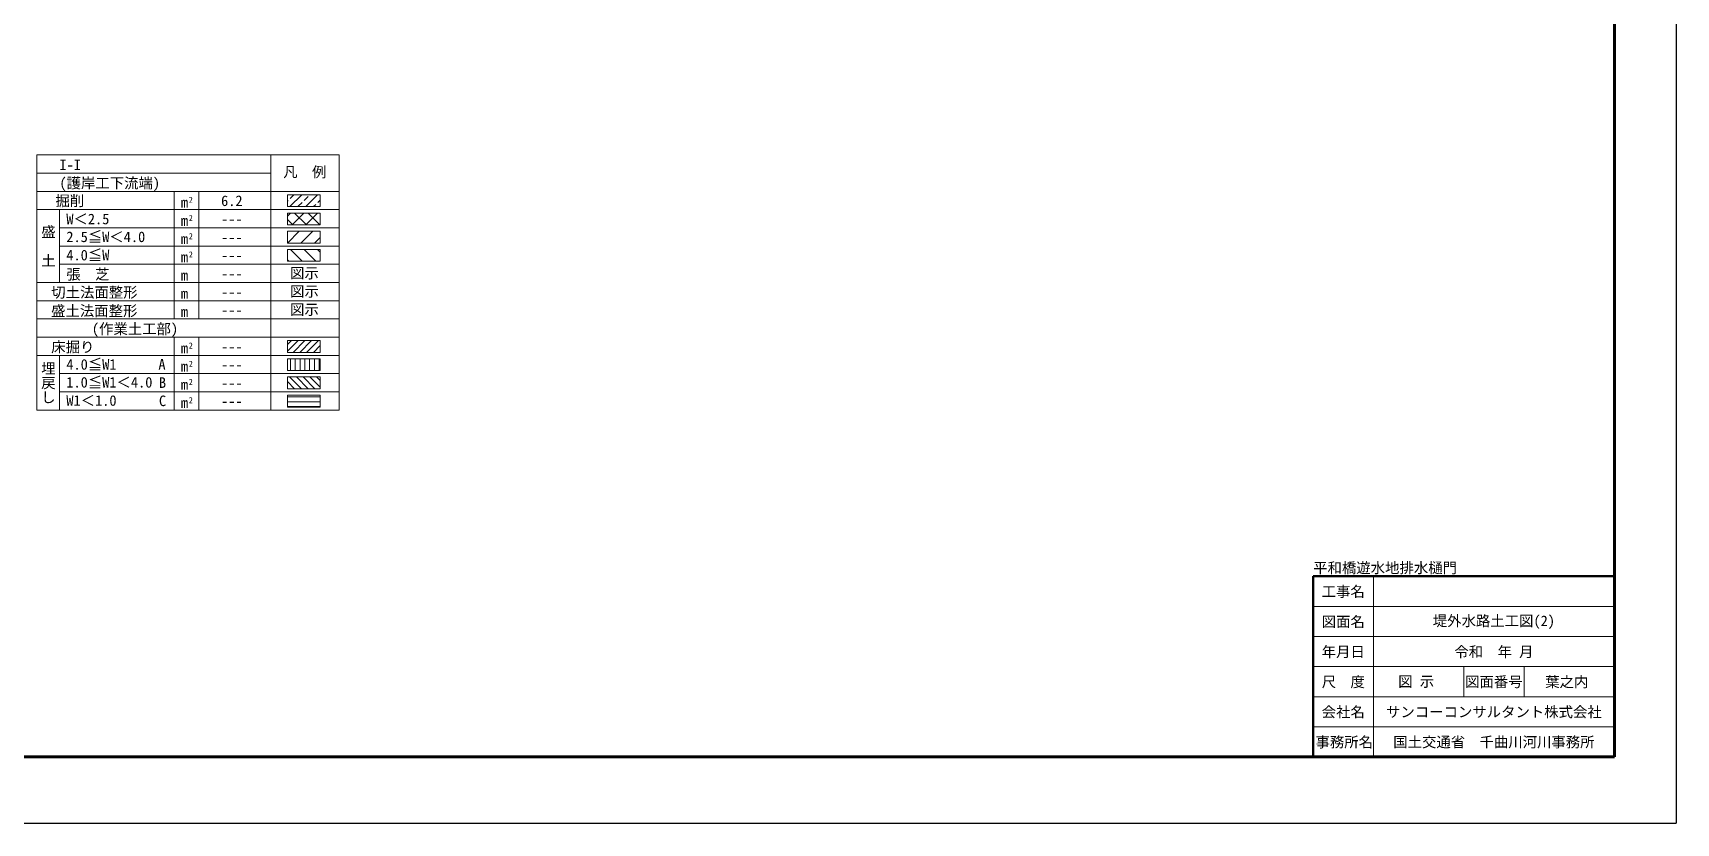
# Model space of a CAD drawing. Header units: millimetres. Extents: x -24094 to 84100, y -59400 to 59400.
# Drawn here: x 29546 to 84100, y -59400 to -33147 of the extents above; entities that cross this region are included whole.
import ezdxf
from ezdxf.enums import TextEntityAlignment as Align

# ---------------------------------------------------------------- set-up
doc = ezdxf.new("R2010")
doc.units = ezdxf.units.MM
doc.header["$LTSCALE"] = 100
for name, color, linetype, lineweight in [('D-BMK-HTXT', 7, 'Continuous', 13), ('D-MTR-LINE', 7, 'Continuous', 13), ('D-MTR-TXT', 7, 'Continuous', 13), ('D-TTL', 2, 'Continuous', 140), ('D-TTL-FRAM', 2, 'Continuous', 50), ('D-TTL-LINE', 7, 'Continuous', 13), ('D-TTL-TXT', 7, 'Continuous', 13), ('切土法面整形', 4, 'Continuous', 13), ('埋A', 6, 'Continuous', 13), ('埋B', 6, 'Continuous', 13), ('埋C', 6, 'Continuous', 13), ('床堀', 3, 'Continuous', 13), ('張芝', 3, 'Continuous', 13), ('掘削', 4, 'Continuous', 13), ('盛土(2.5≦W＜4.0)', 5, 'Continuous', 13), ('盛土(4.0≦W)', 5, 'Continuous', 13), ('盛土(W＜2.5)', 5, 'Continuous', 13), ('盛土法面整形', 1, 'Continuous', 13)]:
    doc.layers.add(name, color=color, linetype=linetype, lineweight=lineweight)
doc.styles.add('@ＭＳ ゴシック', font='@MS Gothic.ttf')
doc.styles.add('MS ゴシック', font='MS Gothic.ttf')
doc.styles.add('ＭＳ ゴシック', font='MS Gothic.ttf')

# ---------------------------------------------------------------- blocks, each defined once
blk = doc.blocks.new('数量表')
at = {"layer": '埋A'}
h = blk.add_hatch(dxfattribs=at)
h.set_pattern_fill('ANSI31', color=256, scale=50, angle=45)
h.paths.add_polyline_path([(8319, -6769), (9409, -6769), (9409, -7161), (8319, -7161)])
at = {"layer": '埋B'}
h = blk.add_hatch(dxfattribs=at)
h.set_pattern_fill('ANSI31', color=256, scale=50, angle=90)
h.paths.add_polyline_path([(8319, -7374), (9409, -7374), (9409, -7767), (8319, -7767)])
at = {"layer": '埋C'}
h = blk.add_hatch(dxfattribs=at)
h.set_pattern_fill('ANSI31', color=256, scale=50, angle=135)
h.paths.add_polyline_path([(8319, -7979), (9409, -7979), (9409, -8372), (8319, -8372)])
at = {"layer": '床堀'}
h = blk.add_hatch(dxfattribs=at)
h.set_pattern_fill('ANSI31', color=3, scale=50)
h.paths.add_polyline_path([(8319, -6164), (9409, -6164), (9409, -6556), (8319, -6556)])
at = {"layer": '掘削'}
h = blk.add_hatch(dxfattribs=at)
h.set_pattern_fill('ANSI33', color=256, scale=100)
h.set_pattern_definition([(44.998363, (-420407.26, 1166788.6), (-261.92414, 261.90917), []), (44.998363, (-420145.34, 1166788.6), (-261.92414, 261.90917), [185.20304, -92.60152])])
h.paths.add_polyline_path([(8320, -1323), (9410, -1323), (9410, -1715), (8320, -1715)])
at = {"layer": '盛土(2.5≦W＜4.0)'}
h = blk.add_hatch(dxfattribs=at)
h.set_pattern_fill('ANSI31', color=256, scale=100)
h.paths.add_polyline_path([(8320, -2533), (9410, -2533), (9410, -2926), (8320, -2926)])
at = {"layer": '盛土(4.0≦W)'}
h = blk.add_hatch(dxfattribs=at)
h.set_pattern_fill('ANSI31', color=256, scale=100, angle=90)
h.paths.add_polyline_path([(8320, -3138), (9410, -3138), (9410, -3531), (8320, -3531)])
at = {"layer": '盛土(W＜2.5)'}
h = blk.add_hatch(dxfattribs=at)
h.set_pattern_fill('ANSI37', color=256, scale=100)
h.paths.add_polyline_path([(8320, -1928), (9410, -1928), (9410, -2320), (8320, -2320)])
at = {"layer": 'D-MTR-LINE'}
for p, q in [((0, 0), (7770, 0)), ((0, 0), (7770, 0)), ((0, -7867), (0, 0)), ((7770, -8472), (7770, 0)), ((10035, 0), (7770, 0)), ((10035, 0), (10035, -7867)), ((0, -605), (7770, -605)), ((0, -1210), (7770, -1210)), ((4565, -5446), (4565, -1210)), ((4565, -5446), (4565, -1210)), ((5379, -5446), (5379, -1210)), ((10035, -1210), (7770, -1210)), ((0, -1815), (7770, -1815)), ((10035, -1815), (7770, -1815)), ((750, -2420), (7770, -2420)), ((10035, -2420), (7770, -2420)), ((750, -3026), (7770, -3026)), ((10035, -3026), (7770, -3026)), ((750, -3631), (7770, -3631)), ((10035, -3631), (7770, -3631)), ((0, -4236), (7770, -4236)), ((10035, -4236), (7770, -4236)), ((0, -4841), (7770, -4841)), ((10035, -4841), (7770, -4841)), ((0, -5446), (7770, -5446)), ((10035, -5446), (7770, -5446)), ((0, -6051), (7770, -6051)), ((4565, -6656), (4565, -6051)), ((4565, -7867), (4565, -6051)), ((4565, -8472), (4565, -6051)), ((5379, -6656), (5379, -6051)), ((5379, -7867), (5379, -6051)), ((5379, -8472), (5379, -6051)), ((10035, -6051), (7770, -6051)), ((0, -6656), (7770, -6656)), ((10035, -6656), (7770, -6656)), ((750, -7261), (7769, -7261)), ((10035, -7261), (7770, -7261)), ((750, -7867), (7769, -7867)), ((10035, -7867), (7770, -7867)), ((0, -8472), (7769, -8472))]:
    blk.add_line(p, q, dxfattribs=at)
at = {"layer": 'D-MTR-LINE', "flags": 128}
for points in [[(10035, -6051), (10035, -8472)], [(10035, -7261), (7769, -7261)], [(10035, -7867), (7769, -7867)], [(10035, -8472), (7769, -8472)]]:
    blk.add_lwpolyline(points, dxfattribs=at)
at = {"layer": 'D-MTR-TXT', "ltscale": 0.01}
for p, q in [((750, -4236), (750, -1815)), ((0, -8472), (0, -6051)), ((750, -8472), (750, -6656))]:
    blk.add_line(p, q, dxfattribs=at)
at = {"layer": '埋A'}
blk.add_lwpolyline([(8319, -6769), (9409, -6769), (9409, -7161), (8319, -7161)], close=True, dxfattribs=at)
at = {"layer": '埋B'}
blk.add_lwpolyline([(8319, -7374), (9409, -7374), (9409, -7767), (8319, -7767)], close=True, dxfattribs=at)
at = {"layer": '埋C'}
blk.add_lwpolyline([(8319, -7979), (9409, -7979), (9409, -8372), (8319, -8372)], close=True, dxfattribs=at)
at = {"layer": '床堀', "color": 3}
blk.add_lwpolyline([(8319, -6164), (9409, -6164), (9409, -6556), (8319, -6556)], close=True, dxfattribs=at)
at = {"layer": '掘削'}
for p, q in [((8320, -1323), (9410, -1323)), ((8320, -1715), (8320, -1323)), ((9410, -1323), (9410, -1715)), ((9410, -1715), (8320, -1715))]:
    blk.add_line(p, q, dxfattribs=at)
at = {"layer": '盛土(2.5≦W＜4.0)'}
for p, q in [((8320, -2533), (9410, -2533)), ((8320, -2926), (8320, -2533)), ((9410, -2533), (9410, -2926)), ((9410, -2926), (8320, -2926))]:
    blk.add_line(p, q, dxfattribs=at)
at = {"layer": '盛土(4.0≦W)'}
for p, q in [((8320, -3138), (9410, -3138)), ((8320, -3531), (8320, -3138)), ((9410, -3138), (9410, -3531)), ((9410, -3531), (8320, -3531))]:
    blk.add_line(p, q, dxfattribs=at)
at = {"layer": '盛土(W＜2.5)'}
for p, q in [((8320, -1928), (9410, -1928)), ((8320, -2320), (8320, -1928)), ((9410, -1928), (9410, -2320)), ((9410, -2320), (8320, -2320))]:
    blk.add_line(p, q, dxfattribs=at)
at = {"layer": 'D-MTR-TXT', "ltscale": 0.01, "style": 'ＭＳ ゴシック'}
for s, height, p in [('凡\u3000例', 350, (8182, -737)), ('掘削', 350, (618, -1695)), (' m', 350, (4546, -1749)), ('2', 200, (5046, -1588)), (' W＜2.5', 350, (742, -2300)), (' m', 350, (4546, -2354)), ('2', 200, (5046, -2193)), (' 2.5≦W＜4.0', 350, (742, -2893)), (' m', 350, (4546, -2959)), ('2', 200, (5046, -2798)), (' 4.0≦W', 350, (742, -3500)), ('2', 200, (5046, -3403)), (' 張  芝', 350, (742, -4138)), (' m', 350, (4546, -3564)), ('\u3000切土法面整形', 350, (3, -4737)), (' m', 350, (4546, -4170)), (' m', 350, (4546, -4775)), ('\u3000盛土法面整形', 350, (-3, -5350)), (' m', 350, (4546, -5380)), ('(作業土工部)', 350, (1828, -5949)), ('\u3000床掘り', 350, (3, -6552)), (' m', 350, (4546, -6590)), ('2', 200, (5046, -6429)), (' 4.0≦W1', 350, (742, -7131)), ('A', 350, (4037, -7131)), (' m', 350, (4546, -7195)), ('2', 200, (5046, -7034)), (' 1.0≦W1＜4.0', 350, (742, -7725)), ('B', 350, (4055, -7736)), (' m', 350, (4546, -7800)), ('2', 200, (5046, -7639)), (' W1＜1.0', 350, (742, -8331)), ('C', 350, (4055, -8341)), (' m', 350, (4546, -8405)), ('2', 200, (5046, -8244))]:
    blk.add_text(s, height=height, dxfattribs=at).set_placement(p)
at = {"layer": 'D-MTR-TXT', "ltscale": 0.01, "style": '@ＭＳ ゴシック'}
for s, p in [('盛  土', (379, -3026)), ('埋戻し', (379, -7564))]:
    blk.add_text(s, height=350, rotation=270, dxfattribs=at).set_placement(p, align=Align.MIDDLE_CENTER)
at = {"layer": '切土法面整形', "ltscale": 0.01, "style": 'ＭＳ ゴシック'}
blk.add_text('図示', height=350, dxfattribs=at).set_placement((9363, -4704), align=Align.RIGHT)
at = {"layer": '張芝', "ltscale": 0.01, "style": 'ＭＳ ゴシック'}
blk.add_text('図示', height=350, dxfattribs=at).set_placement((9363, -4099), align=Align.RIGHT)
at = {"layer": '盛土法面整形', "ltscale": 0.01, "style": 'ＭＳ ゴシック'}
blk.add_text('図示', height=350, dxfattribs=at).set_placement((9363, -5309), align=Align.RIGHT)

msp = doc.modelspace()

# ---------------------------------------------------------------- linework, layer by layer
at = {"layer": 'D-TTL'}
for p in [(82050, -2200), (2050, -57200)]:
    msp.add_line(p, (82050, -57200), dxfattribs=at)
at = {"layer": 'D-TTL-FRAM'}
for p, q in [((72050, -57200), (72050, -51200)), ((72050, -51200), (82050, -51200))]:
    msp.add_line(p, q, dxfattribs=at)
at = {"layer": 'D-TTL-LINE'}
for p, q in [((74050, -57200), (74050, -51200)), ((72050, -52200), (82050, -52200)), ((72050, -53200), (82050, -53200)), ((72050, -54200), (82050, -54200)), ((77050, -55200), (77050, -54200)), ((79050, -55200), (79050, -54200)), ((72050, -55200), (82050, -55200)), ((72050, -56200), (82050, -56200))]:
    msp.add_line(p, q, dxfattribs=at)
at = {"layer": 'Defpoints', "color": 1}
for p in [(84100, 0), (0, -59400)]:
    msp.add_line(p, (84100, -59400), dxfattribs=at)

# ---------------------------------------------------------------- block references
at = {"layer": 'D-MTR-LINE'}
msp.add_blockref('数量表', (29676.17, -37204.79), dxfattribs=at)

# ---------------------------------------------------------------- texts
at = {"layer": 'D-BMK-HTXT', "style": 'MS ゴシック'}
for s, p in [('6.2', (35794.18, -38899.85)), ('---', (35794.18, -39504.97)), ('---', (35794.18, -40110.09)), ('---', (35794.18, -40715.21)), ('---', (35794.18, -41320.33)), ('---', (35794.18, -41925.45)), ('---', (35794.18, -42530.57)), ('---', (35794.18, -43740.8)), ('---', (35794.18, -44345.92)), ('---', (35794.18, -44951.04)), ('---', (35794.18, -45556.16))]:
    msp.add_text(s, height=350, dxfattribs=at).set_placement(p)
at = {"layer": 'D-MTR-TXT', "ltscale": 0.01, "style": 'ＭＳ ゴシック'}
for s, p in [('I-I', (30426.94, -37705.64)), ('(護岸工下流端)', (30426.94, -38312.46))]:
    msp.add_text(s, height=350, dxfattribs=at).set_placement(p)
at = {"layer": 'D-TTL-TXT', "style": 'MS ゴシック'}
msp.add_text('平和橋遊水地排水樋門', height=350, dxfattribs=at).set_placement((72050, -51200), align=Align.BOTTOM_LEFT)
for s, p in [('工事名', (73050, -51700)), ('図面名', (73050, -52700)), ('堤外水路土工図(2)', (78050, -52700)), ('年月日', (73050, -53700)), ('令和  年 月', (78050, -53700)), ('尺\u3000度', (73050, -54700)), ('図 示', (75469.8, -54700)), ('図面番号', (78050, -54700)), ('葉之内', (80469.8, -54700)), ('会社名', (73050, -55700)), ('サンコーコンサルタント株式会社', (78050, -55700)), ('事務所名', (73082.13, -56700)), ('国土交通省\u3000千曲川河川事務所', (78050, -56700))]:
    msp.add_text(s, height=350, dxfattribs=at).set_placement(p, align=Align.MIDDLE)

doc.saveas('drawing.dxf')
